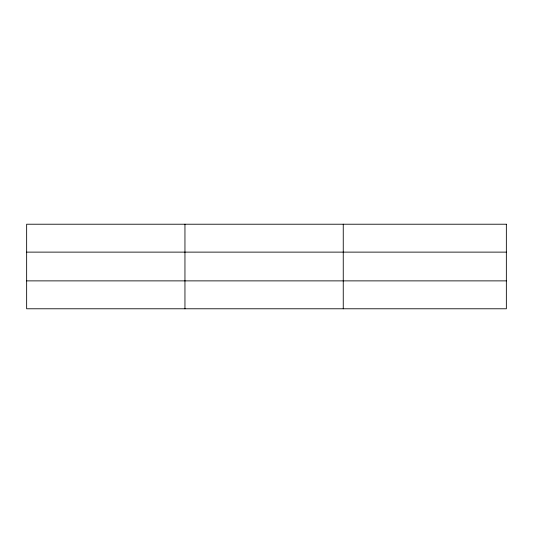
<?xml version="1.0" encoding="UTF-8"?>
<svg xmlns="http://www.w3.org/2000/svg" width="533" height="533" viewBox="0 0 533 533"><rect width="100%" height="100%" fill="white"/><g stroke="black" fill="none" stroke-linecap="round" stroke-linejoin="round"><path stroke-width="0.8" d="M184.951 224.22L184.951 308.78M343.252 224.22L343.252 308.78M26.65 252.122L506.35 252.122M26.65 280.878L506.35 280.878M506.35 224.22L506.35 308.78L26.65 308.78L26.65 224.22L506.35 224.22"/></g></svg>
